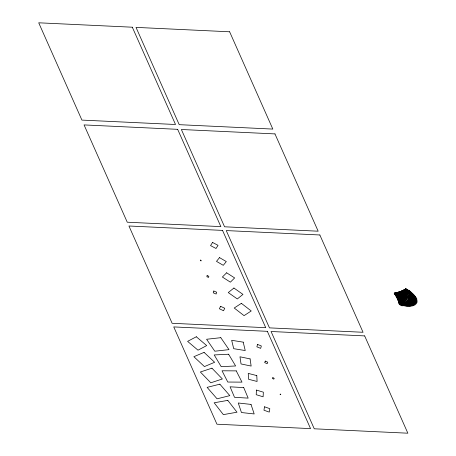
<?xml version="1.0" encoding="UTF-8"?>
<svg xmlns="http://www.w3.org/2000/svg" width="456" height="456" viewBox="0 0 456 456"><rect width="100%" height="100%" fill="white"/><g stroke="black" fill="none" stroke-linecap="round" stroke-linejoin="round"><path stroke-width="0.68" d="M256.443 390.079L256.204 394.697L263.106 396.8L263.351 392.183L256.443 390.079M399.963 299.455L399.718 304.072L406.627 306.175L406.872 301.558L399.963 299.455M200.378 260.108L200.321 260.638L201.124 260.9L201.181 260.37L200.378 260.108M408.713 290.164L408.656 290.694L409.459 290.956L409.517 290.426L408.713 290.164M264.514 406.792L263.956 410.235L269.257 412.099L269.815 408.656L264.514 406.792M400.659 300.721L400.1 304.158L405.401 306.027L405.96 302.584L400.659 300.721M207.104 275.623L206.859 276.741L208.609 277.396L208.854 276.279L207.104 275.623M408.074 290.233L407.824 291.35L409.573 292.005L409.824 290.888L408.074 290.233M257.543 344.434L256.87 346.828L260.672 348.35L261.345 345.962L257.543 344.434M401.2 301.975L400.533 304.363L404.335 305.885L405.008 303.497L401.2 301.975M213.83 291.008L213.214 292.798L216.098 294.023L216.714 292.233L213.83 291.008M407.425 290.17L406.815 291.954L409.699 293.179L410.309 291.395L407.425 290.17M265.289 361.089L264.668 362.594L267.142 363.706L267.757 362.201L265.289 361.089M401.576 303.177L400.961 304.682L403.435 305.794L404.05 304.289L401.576 303.177M220.59 306.295L219.399 308.775L223.548 310.747L224.74 308.267L220.59 306.295M406.82 290.005L405.629 292.484L409.779 294.456L410.97 291.977L406.82 290.005M272.859 377.665L272.42 378.463L273.782 379.147L274.227 378.349L272.859 377.665M401.782 304.3L401.337 305.104L402.699 305.788L403.144 304.984L401.782 304.3M212.553 242.45L210.558 245.602L216.036 248.491L218.031 245.334L212.553 242.45M406.296 289.765L404.301 292.923L409.773 295.813L411.768 292.655L406.296 289.765M280.28 394.126L280.075 394.417L280.582 394.697L280.788 394.411L280.28 394.126M401.827 305.315L401.622 305.605L402.129 305.885L402.334 305.6L401.827 305.315M219.518 257.617L216.497 261.373L223.286 265.329L226.307 261.573L219.518 257.617M405.891 289.492L402.865 293.248L409.653 297.204L412.674 293.447L405.891 289.492M226.638 272.796L222.38 277.031L230.383 282.167L234.64 277.932L226.638 272.796M405.635 289.218L401.377 293.453L409.38 298.589L413.638 294.354L405.635 289.218M233.922 288.027L228.262 292.575L237.314 298.954L242.968 294.399L233.922 288.027M405.549 288.996L399.895 293.55L408.941 299.923L414.595 295.374L405.549 288.996M241.378 303.343L234.213 308.022L244.068 315.643L251.233 310.969L241.378 303.343M405.635 288.865L398.47 293.544L408.325 301.171L415.49 296.491L405.635 288.865M196.319 336.767L187.61 341.362L197.984 350.179L206.693 345.585L196.319 336.767M405.886 288.87L397.176 293.464L407.55 302.282L416.26 297.688L405.886 288.87M204.077 352.385L193.868 356.689L204.436 366.578L214.645 362.275L204.077 352.385M406.273 289.036L396.064 293.339L406.632 303.229L416.841 298.925L406.273 289.036M406.769 289.383L395.187 293.208L405.612 303.992L417.2 300.168L406.769 289.383M211.943 368.18L200.361 372.005L210.786 382.795L222.368 378.97L211.943 368.18M407.322 289.93L394.571 293.111L404.529 304.562L417.286 301.382L407.322 289.93M219.866 384.18L207.115 387.361L217.073 398.812L229.83 395.631L219.866 384.18M407.886 290.671L394.235 293.088L403.44 304.933L417.092 302.516L407.886 290.671M227.8 400.374L214.149 402.785L223.355 414.629L237.006 412.213L227.8 400.374M408.405 291.601L394.195 293.174L402.397 305.121L416.607 303.542L408.405 291.601M220.807 337.685L206.596 339.264L214.799 351.211L229.009 349.632L220.807 337.685M408.832 292.684L394.423 293.407L401.445 305.149L415.855 304.426L408.832 292.684M228.604 354.221L214.195 354.945L221.217 366.687L235.627 365.963L228.604 354.221M409.112 293.892L394.896 293.801L400.636 305.053L414.852 305.149L409.112 293.892M236.254 370.882L222.038 370.785L227.778 382.042L241.993 382.134L236.254 370.882M132.314 27.206L38.714 22.8L81.915 120.093L175.514 124.499L132.314 27.206M229.63 31.789L136.025 27.383L179.225 124.676L272.825 129.082L229.63 31.789M177.658 129.327L84.058 124.915L127.252 222.209L220.858 226.615L177.658 129.327M274.968 133.91L181.368 129.498L224.569 226.792L318.168 231.198L274.968 133.91M222.539 230.4L128.934 225.994L172.134 323.287L265.74 327.693L222.539 230.4M319.85 234.982L226.25 230.576L269.45 327.87L363.05 332.276L319.85 234.982M267.353 331.324L173.747 326.918L216.948 424.211L310.553 428.617L267.353 331.324M364.663 335.907L271.063 331.501L314.264 428.794L407.863 433.2L364.663 335.907M409.22 295.192L395.569 294.365L400.003 304.87L413.655 305.697L409.22 295.192M243.732 387.623L230.08 386.802L234.515 397.307L248.167 398.128L243.732 387.623M409.129 296.531L396.389 295.112L399.564 304.642L412.304 306.067L409.129 296.531M251.017 404.415L238.277 402.996L241.446 412.532L254.186 413.951L251.017 404.415M408.838 297.876L397.301 296.018L399.331 304.414L410.867 306.272L408.838 297.876M243.208 342.154L231.671 340.296L233.706 348.692L245.237 350.55L243.208 342.154M408.348 299.182L398.236 297.067L399.296 304.22L409.408 306.341L408.348 299.182M250.087 358.906L239.976 356.791L241.036 363.945L251.148 366.065L250.087 358.906M407.681 300.418L399.142 298.224L399.439 304.101L407.977 306.295L407.681 300.418M256.791 375.59L248.252 373.396L248.548 379.272L257.087 381.467L256.791 375.59"/></g></svg>
